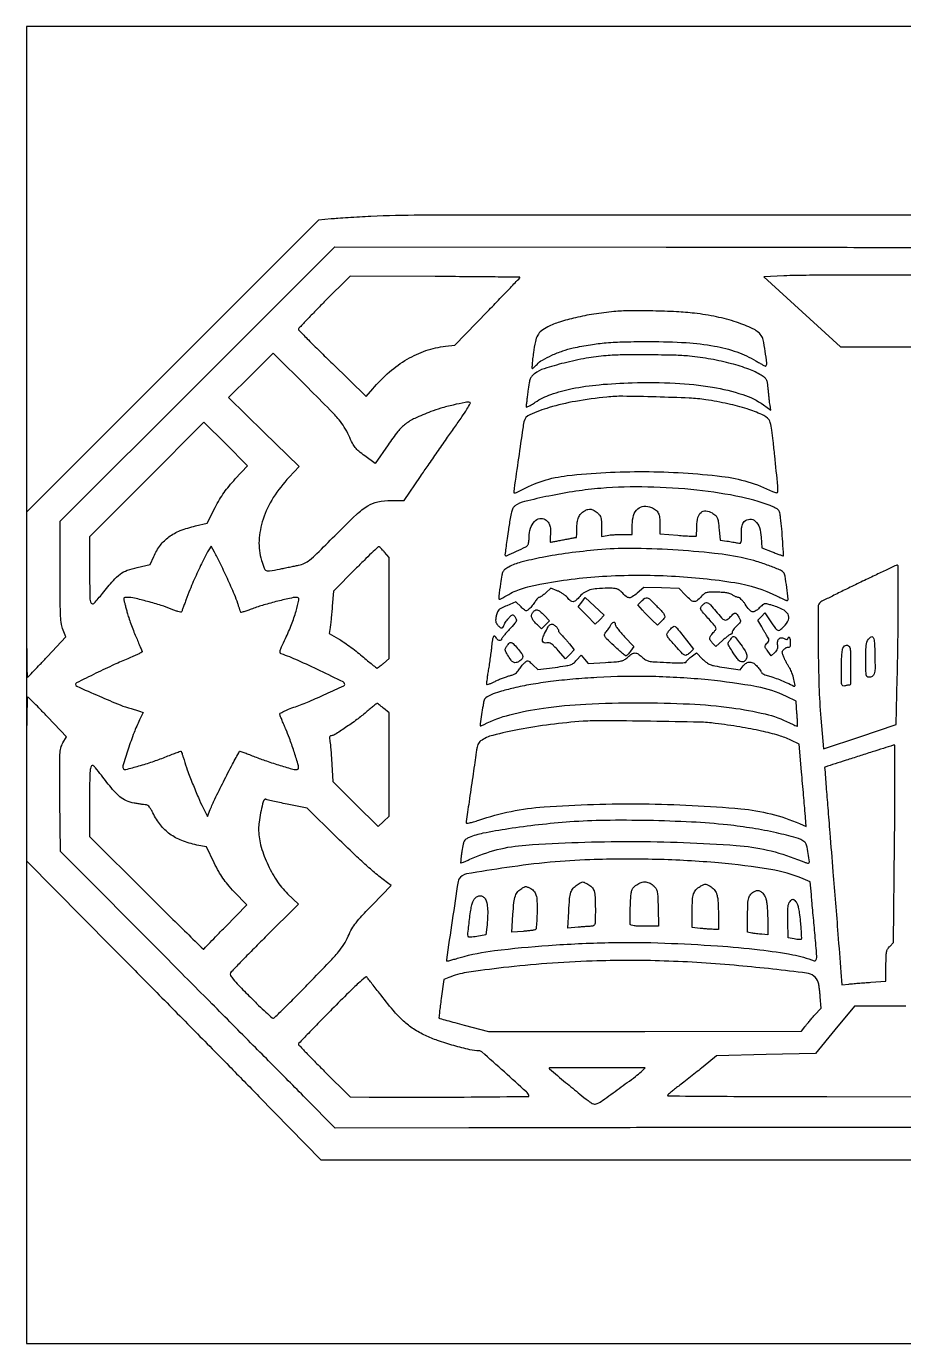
# Model space of a CAD drawing. Header units: millimetres. Extents: x 8 to 202, y 10 to 284.
# Drawn here: x 127.5 to 154.12, y 168 to 208 of the extents above; entities that cross this region are included whole.
import ezdxf

# ---------------------------------------------------------------- set-up
doc = ezdxf.new("R2010")
doc.units = ezdxf.units.MM
doc.layers.add('CUT', color=1, linetype='Continuous')
doc.layers.add('ENGRAVE', color=7, linetype='Continuous')

msp = doc.modelspace()

# ---------------------------------------------------------------- linework, layer by layer
at = {"layer": 'CUT'}
msp.add_lwpolyline([(127.5, 168), (197.5, 168), (197.5, 208), (127.5, 208)], close=True, dxfattribs=at)
at = {"layer": 'ENGRAVE'}
for points in [[(155.201, 202.269, 0.000224), (147.327, 202.27, 0.000227), (139.46, 202.264, 0.012029), (137.953, 202.226, 0.001648), (137.612, 202.208, 0.001534), (137.263, 202.187, 0.001528), (136.953, 202.167, 0.005199), (136.751, 202.151), (136.366, 202.117), (131.933, 197.684), (127.5, 193.251), (127.5, 190.738, 0.001382), (127.503, 189.776, 0.002326), (127.511, 188.968, 0.000237), (127.522, 188.251, 0.531019), (127.537, 188.241, 0.100234), (127.562, 188.258, 0.000821), (127.729, 188.43, 0.002905), (127.919, 188.628, 0.00186), (128.138, 188.861), (128.702, 189.465), (128.614, 189.67, -0.063474), (128.565, 189.842, -0.025342), (128.541, 190.087, -0.011199), (128.529, 190.5, -0.001316), (128.527, 191.422), (128.527, 192.97), (132.692, 197.135), (136.857, 201.3), (146.913, 201.297, -0.000302), (150.775, 201.293, -0.000497), (154.04, 201.285, -0.000027), (156.983, 201.274, -0.093565)], [(156.344, 200.443), (153.717, 200.449, 0.001196), (152.667, 200.449, 0.001458), (151.684, 200.444, 0.001221), (150.857, 200.435, 0.010274), (150.484, 200.423), (149.878, 200.39), (151.044, 199.329), (152.21, 198.268), (153.987, 198.267), (155.764, 198.267)], [(157.623, 174.564), (151.3, 174.562, 0.000142), (148.582, 174.561, 0.000113), (145.644, 174.558, 0.000114), (142.918, 174.554, 0.000285), (140.926, 174.55), (136.876, 174.539), (135.98, 175.447, 0.000614), (135.449, 175.984, 0.000093), (134.385, 177.057, 0.000104), (133.129, 178.323, 0.00009), (131.809, 179.651), (128.535, 182.947), (128.519, 184.505, -0.000956), (128.511, 185.533, -0.01456), (128.519, 185.889, -0.044565), (128.547, 186.087, -0.076115), (128.609, 186.243), (128.715, 186.422), (128.149, 187.024, 0.003409), (127.929, 187.255, 0.005398), (127.737, 187.45, 0.001592), (127.569, 187.616, 0.196062), (127.541, 187.627, 0.409089), (127.524, 187.609, 0.000306), (127.512, 186.914, 0.002687), (127.503, 186.118, 0.001474), (127.501, 185.142), (127.502, 182.657), (130.091, 180.043, -0.000459), (131.22, 178.902, -0.000335), (132.472, 177.632, -0.000339), (133.656, 176.428, -0.000749), (134.559, 175.506), (136.437, 173.582), (148.297, 173.581), (160.157, 173.58)], [(154.193, 178.244), (152.63, 178.245), (152.039, 177.528), (151.449, 176.811), (149.948, 176.776), (148.447, 176.741), (148.039, 176.409, -0.002308), (147.858, 176.263, -0.00159), (147.652, 176.1, -0.001603), (147.453, 175.944, -0.003272), (147.296, 175.823, 0.005648), (147.167, 175.723, 0.008781), (147.059, 175.634, 0.003778), (146.969, 175.556, 0.215676), (146.96, 175.536, 0.41196), (146.973, 175.523, 0.000043), (148.38, 175.513, 0.001031), (149.941, 175.504, 0.000618), (151.795, 175.5), (156.629, 175.496)]]:
    msp.add_lwpolyline(points, format="xyb", dxfattribs=at)
for points in [[(136.542, 199.633, 0.002746), (136.242, 199.328, 0.004379), (135.99, 199.065, 0.001087), (135.772, 198.832, 0.18981), (135.76, 198.801, 0.196451), (135.773, 198.77, 0.000681), (136.062, 198.476, 0.003489), (136.394, 198.145, 0.002164), (136.788, 197.759), (137.816, 196.763), (138.01, 196.99, -0.036118), (138.52, 197.505, -0.046959), (139.058, 197.893, -0.050426), (139.625, 198.154, -0.053758), (140.221, 198.288), (140.505, 198.321), (141.493, 199.34, 0.000709), (141.871, 199.732, 0.001168), (142.19, 200.064, 0.000079), (142.476, 200.364, 0.193511), (142.48, 200.375, 0.410005), (142.474, 200.381, 0.000035), (141.723, 200.39, 0.000933), (140.89, 200.397, 0.000559), (139.902, 200.404), (137.323, 200.418)], [(145.329, 199.338, 0.014884), (144.725, 199.262, 0.017943), (144.163, 199.153, 0.019667), (143.68, 199.021, 0.042096), (143.323, 198.875, 0.045857), (143.13, 198.752, 0.101634), (143.017, 198.62, 0.075652), (142.946, 198.43, 0.017484), (142.887, 198.092, 0.006003), (142.864, 197.908, 0.010119), (142.85, 197.754, 0.004101), (142.842, 197.625, 0.430582), (142.853, 197.613, 0.163988), (142.87, 197.619, 0.014306), (142.908, 197.65, 0.017592), (142.951, 197.689, 0.012759), (142.997, 197.737, -0.078107), (143.16, 197.867, -0.022568), (143.448, 198.014, -0.022992), (143.778, 198.146, -0.030233), (144.09, 198.234, -0.013841), (144.617, 198.333, -0.018784), (145.098, 198.391, -0.015313), (145.65, 198.421, -0.005799), (146.423, 198.429, -0.014617), (147.524, 198.395, -0.030203), (148.378, 198.293, -0.03824), (149.063, 198.113, -0.053053), (149.637, 197.843, 0.00601), (149.748, 197.778, 0.009738), (149.844, 197.725, 0.003876), (149.926, 197.683, 0.316885), (149.939, 197.685, 0.236612), (149.97, 197.769, 0.007835), (149.92, 198.133, 0.011302), (149.859, 198.485, 0.118199), (149.798, 198.617, 0.11664), (149.544, 198.819, 0.029827), (149.053, 199.015, 0.028286), (148.442, 199.181, 0.02346), (147.777, 199.288, 0.016153), (147.23, 199.333, 0.007185), (146.508, 199.358, 0.006968), (145.802, 199.362, 0.022027)], [(134.313, 197.403), (133.638, 196.727), (134.71, 195.682), (135.782, 194.638), (135.472, 194.309, 0.048622), (134.994, 193.692, 0.06052), (134.684, 193.036, 0.067098), (134.562, 192.386, 0.086975), (134.635, 191.785, 0.016686), (134.715, 191.55, 0.191548), (134.78, 191.479, 0.155173), (134.883, 191.464, 0.009975), (135.183, 191.52, -0.000427), (135.324, 191.549, -0.000293), (135.485, 191.581, -0.000295), (135.64, 191.613, -0.0006), (135.762, 191.637, 0.059807), (135.94, 191.696, 0.062113), (136.097, 191.794, 0.023974), (136.316, 191.991, 0.001996), (136.858, 192.532, -0.006903), (137.514, 193.173, -0.050776), (137.859, 193.44, -0.091412), (138.165, 193.561, -0.048246), (138.572, 193.6), (138.963, 193.6), (139.461, 194.335, -0.001883), (139.691, 194.67, -0.001078), (139.97, 195.073, -0.001077), (140.252, 195.478, -0.001791), (140.492, 195.817, 0.004532), (140.719, 196.142, 0.012538), (140.871, 196.376, 0.009114), (140.972, 196.548, 0.500732), (140.959, 196.578, 0.106473), (140.82, 196.58, 0.008363), (140.455, 196.502, 0.012427), (140.075, 196.403, 0.02291), (139.773, 196.301, 0.015215), (139.288, 196.095, 0.056838), (139.005, 195.924, 0.059145), (138.774, 195.696, 0.017398), (138.476, 195.296), (138.083, 194.729), (137.772, 194.956, -0.016314), (137.59, 195.098, -0.051766), (137.483, 195.208, -0.048385), (137.396, 195.342, -0.012944), (137.286, 195.571, 0.031212), (137.149, 195.832, 0.039612), (136.989, 196.052, 0.018009), (136.718, 196.348, 0.001846), (136.05, 197.02), (134.989, 198.08)], [(145.093, 198, 0.024782), (144.491, 197.922, 0.017231), (143.819, 197.777, 0.015139), (143.216, 197.605, 0.086132), (142.922, 197.452, 0.052265), (142.84, 197.375, 0.087516), (142.792, 197.294, 0.049611), (142.759, 197.172, 0.007625), (142.722, 196.924, 0.001589), (142.701, 196.76, 0.002207), (142.683, 196.613, 0.001359), (142.669, 196.489, 0.027943), (142.667, 196.451, 0.517431), (142.682, 196.44, 0.02722), (142.748, 196.468, 0.024343), (142.837, 196.516, 0.01279), (142.943, 196.584, -0.065858), (143.419, 196.823, -0.033525), (144.066, 197, -0.027263), (144.883, 197.119, -0.015197), (145.887, 197.179, -0.01976), (147.192, 197.166, -0.029661), (148.323, 197.043, -0.034671), (149.239, 196.821, -0.080467), (149.868, 196.504), (150.093, 196.341), (150.069, 196.499, -0.008054), (150.057, 196.58, -0.002529), (150.043, 196.703, -0.002526), (150.028, 196.841, -0.002794), (150.015, 196.974, 0.010938), (149.992, 197.172, 0.080382), (149.964, 197.263, 0.110035), (149.912, 197.328, 0.028261), (149.802, 197.406, 0.053457), (149.429, 197.589, 0.022591), (148.897, 197.756, 0.020958), (148.275, 197.894, 0.018682), (147.62, 197.985, 0.019486), (147.167, 198.013, 0.004102), (146.374, 198.024, 0.004242), (145.578, 198.022, 0.017158)], [(145.117, 196.744, 0.017994), (144.164, 196.612, 0.029056), (143.367, 196.424, 0.029722), (142.777, 196.208, 0.242578), (142.6, 195.993, 0.016483), (142.564, 195.788, 0.000454), (142.435, 194.892, 0.000236), (142.302, 193.958, 0.034065), (142.294, 193.848, 0.402835), (142.308, 193.834, 0.07939), (142.347, 193.838, 0.042393), (142.41, 193.862, 0.016466), (142.492, 193.904, -0.100191), (143.914, 194.357, -0.028241), (146.251, 194.48, -0.028747), (148.609, 194.335, -0.086776), (150.145, 193.873, 0.091868), (150.261, 193.839, 0.425065), (150.308, 193.88, 0.040348), (150.305, 194.036, 0.000589), (150.212, 194.958, 0.003703), (150.163, 195.41, 0.009516), (150.118, 195.736, 0.00813), (150.077, 195.973, 0.127072), (150.043, 196.047, 0.117673), (149.823, 196.212, 0.025105), (149.372, 196.381, 0.023606), (148.792, 196.537, 0.016095), (148.121, 196.661, 0.02661), (147.619, 196.71, 0.004027), (146.61, 196.746, 0.00391), (145.6, 196.766, 0.028566)], [(131.151, 194.241), (129.413, 192.503), (129.418, 191.546, 0.002071), (129.426, 190.651, 0.114672), (129.466, 190.489, 0.521847), (129.55, 190.478, 0.017636), (129.809, 190.777, -0.010055), (130.141, 191.174, -0.052208), (130.35, 191.368, -0.074246), (130.561, 191.482, -0.033096), (130.864, 191.57), (131.259, 191.656), (131.367, 191.901, -0.057348), (131.567, 192.243, -0.073606), (131.826, 192.498, -0.065599), (132.171, 192.687, -0.035424), (132.636, 192.831), (132.989, 192.913), (133.229, 193.385, -0.014378), (133.364, 193.632, -0.020844), (133.498, 193.841, -0.020582), (133.651, 194.04, -0.013532), (133.841, 194.257), (134.213, 194.658), (133.551, 195.319), (132.889, 195.98)], [(144.93, 193.97, 0.01737), (144.179, 193.883, 0.01303), (143.36, 193.738, 0.009929), (142.622, 193.572, 0.092682), (142.327, 193.437, 0.124269), (142.268, 193.369, 0.051451), (142.224, 193.253, 0.024529), (142.181, 193.055, 0.003802), (142.12, 192.657, 0.002049), (142.081, 192.385, 0.003335), (142.05, 192.153, 0.000557), (142.025, 191.948, 0.230968), (142.029, 191.935, 0.310203), (142.075, 191.927, 0.003562), (142.37, 192.061, 0.005724), (142.654, 192.195, 0.138668), (142.718, 192.253, 0.078594), (142.734, 192.289, 0.020981), (142.747, 192.351, 0.020732), (142.756, 192.423, 0.02005), (142.759, 192.496, -0.076235), (142.801, 192.76, -0.110178), (142.919, 192.963, -0.15536), (143.081, 193.054, -0.199342), (143.247, 193.023, -0.087353), (143.334, 192.941, -0.086362), (143.389, 192.834, -0.070619), (143.41, 192.697, -0.037258), (143.4, 192.524, 0.015368), (143.393, 192.453, 0.025993), (143.392, 192.394, 0.024525), (143.395, 192.349, 0.376658), (143.406, 192.34, 0.042729), (143.428, 192.342, 0.000936), (143.535, 192.361, 0.002128), (143.66, 192.383, 0.001435), (143.802, 192.41, -0.000906), (143.944, 192.437, -0.001402), (144.066, 192.459, -0.000416), (144.173, 192.479, -0.044572), (144.187, 192.48, 0.386021), (144.195, 192.487, 0.005447), (144.201, 192.555, 0.01177), (144.205, 192.637, 0.007085), (144.207, 192.734, -0.029702), (144.219, 192.941, -0.069886), (144.258, 193.09, -0.087826), (144.33, 193.201, -0.072367), (144.44, 193.289, -0.067813), (144.544, 193.333, -0.11304), (144.639, 193.336, -0.096626), (144.736, 193.298, -0.040036), (144.848, 193.212, -0.063371), (144.903, 193.149, -0.081545), (144.934, 193.079, -0.052391), (144.949, 192.981, -0.012483), (144.953, 192.816), (144.953, 192.514), (145.128, 192.543, -0.018229), (145.216, 192.555, -0.006975), (145.338, 192.564, -0.006896), (145.471, 192.571, -0.008414), (145.595, 192.573), (145.887, 192.573), (145.887, 192.868, -0.074028), (145.929, 193.151, -0.135921), (146.053, 193.347, -0.163891), (146.242, 193.429, -0.120793), (146.468, 193.394, -0.067163), (146.597, 193.319, -0.113844), (146.675, 193.222, -0.086532), (146.715, 193.082, -0.027025), (146.727, 192.864), (146.727, 192.588), (147.267, 192.546, 0.003605), (147.476, 192.531, 0.00572), (147.655, 192.521, 0.001712), (147.809, 192.516, 0.207843), (147.827, 192.523, 0.177453), (147.835, 192.54, 0.004862), (147.841, 192.621, 0.009473), (147.845, 192.719, 0.006288), (147.847, 192.831, -0.060429), (147.878, 193.086, -0.15775), (147.974, 193.241, -0.207099), (148.123, 193.286, -0.108691), (148.309, 193.223, -0.037586), (148.415, 193.147, -0.120537), (148.466, 193.077, -0.068031), (148.494, 192.971, -0.006681), (148.523, 192.708), (148.553, 192.399), (148.76, 192.37, -0.005438), (148.847, 192.357, -0.004582), (148.94, 192.342, -0.004624), (149.024, 192.326, -0.012778), (149.083, 192.313, 0.064674), (149.153, 192.304, 0.296482), (149.185, 192.326, 0.096578), (149.198, 192.386, 0.005086), (149.2, 192.584, -0.013159), (149.204, 192.737, -0.042324), (149.218, 192.838, -0.064877), (149.244, 192.909, -0.088798), (149.285, 192.963, -0.168308), (149.458, 193.036, -0.207605), (149.622, 192.978, -0.13074), (149.745, 192.782, -0.06111), (149.798, 192.485), (149.816, 192.167), (150.133, 192.043, 0.001896), (150.255, 191.996, 0.002928), (150.361, 191.956, 0.000934), (150.454, 191.922, 0.087555), (150.468, 191.92, 0.433628), (150.481, 191.934, 0.000627), (150.454, 192.343, 0.004652), (150.423, 192.738, 0.007349), (150.388, 193.076, 0.016381), (150.366, 193.223, 0.094616), (150.338, 193.296, 0.11897), (150.288, 193.345, 0.032455), (150.188, 193.396, 0.052023), (149.202, 193.705, 0.022903), (147.849, 193.916, 0.0221), (146.36, 194.012, 0.025088)], [(133.037, 192.101, 0.031863), (132.903, 191.863, 0.00519), (132.677, 191.383, 0.00583), (132.46, 190.894, 0.021156), (132.338, 190.576, -0.003948), (132.293, 190.444, -0.005814), (132.251, 190.329, -0.002896), (132.214, 190.232, -0.103562), (132.201, 190.212, -0.268387), (132.181, 190.207, -0.009144), (132.101, 190.23, -0.014974), (132.004, 190.263, -0.009622), (131.894, 190.307, 0.024047), (131.592, 190.417, 0.010306), (131.18, 190.537, 0.008581), (130.777, 190.637, 0.056729), (130.572, 190.66, 0.024259), (130.502, 190.657, 0.131168), (130.467, 190.643, 0.225656), (130.453, 190.619, 0.085857), (130.457, 190.578, -0.003159), (130.471, 190.53, -0.000468), (130.497, 190.432, -0.000528), (130.528, 190.315, -0.000454), (130.561, 190.193, 0.015281), (130.605, 190.048, 0.006555), (130.671, 189.856, 0.006479), (130.747, 189.653, 0.008495), (130.823, 189.47, -0.001024), (130.893, 189.306, -0.001521), (130.953, 189.163, -0.000656), (131.005, 189.04, -0.031164), (131.014, 189.015, -0.353132), (131.005, 188.995, -0.005408), (130.89, 188.937, -0.011704), (130.749, 188.871, -0.007141), (130.58, 188.799, 0.012379), (130.169, 188.62, 0.004906), (129.613, 188.355, 0.000783), (129.018, 188.063, 0.28565), (128.993, 188.024, 0.296062), (129.034, 187.961, 0.00165), (129.715, 187.66, 0.006206), (130.344, 187.394, 0.036836), (130.683, 187.284, -0.009544), (130.74, 187.268, -0.005674), (130.807, 187.248, -0.005677), (130.874, 187.227, -0.009752), (130.929, 187.207), (131.049, 187.161), (130.937, 186.939, 0.024949), (130.768, 186.555, 0.012347), (130.59, 186.053, 0.004723), (130.429, 185.543, 0.277346), (130.452, 185.453, 0.267471), (130.519, 185.434, 0.004233), (130.916, 185.543, 0.011303), (131.329, 185.671, 0.014243), (131.705, 185.809, -0.001324), (131.884, 185.88, -0.002095), (132.038, 185.939, -0.000475), (132.173, 185.991, -0.091138), (132.188, 185.993, -0.311089), (132.197, 185.987, -0.004128), (132.224, 185.915, -0.010034), (132.253, 185.83, -0.006212), (132.284, 185.728, 0.01751), (132.385, 185.422, 0.006581), (132.546, 185.001, 0.006634), (132.72, 184.58, 0.015894), (132.863, 184.275), (132.997, 184.01), (133.081, 184.22, -0.017787), (133.22, 184.535, -0.003946), (133.481, 185.063, -0.004302), (133.758, 185.601, -0.01075), (133.972, 185.987, -0.358229), (133.983, 185.991, -0.001908), (134.1, 185.951, -0.006873), (134.235, 185.901, -0.004166), (134.393, 185.838, 0.013023), (134.735, 185.71, 0.007618), (135.152, 185.574, 0.004802), (135.551, 185.454, 0.070702), (135.695, 185.433, 0.062118), (135.72, 185.436, 0.080428), (135.741, 185.446, 0.097922), (135.755, 185.459, 0.153995), (135.76, 185.475, 0.074239), (135.74, 185.609, 0.004623), (135.618, 185.994, 0.007562), (135.485, 186.384, 0.017107), (135.369, 186.674, -0.002479), (135.306, 186.82, -0.003322), (135.25, 186.953, -0.002309), (135.205, 187.065, -0.034647), (135.192, 187.105, -0.324459), (135.206, 187.141, -0.023804), (135.304, 187.195, -0.021876), (135.452, 187.262, -0.008019), (135.667, 187.342, 0.013575), (136.079, 187.503, 0.006681), (136.596, 187.728, 0.001395), (137.131, 187.972, 0.293121), (137.16, 188.017, 0.285529), (137.114, 188.092, 0.001994), (136.417, 188.432, 0.007905), (135.745, 188.744, 0.019045), (135.237, 188.947, -0.251241), (135.205, 188.983, -0.127898), (135.206, 189.044, -0.039743), (135.247, 189.159, -0.004475), (135.362, 189.409, 0.017234), (135.547, 189.836, 0.022043), (135.685, 190.241, 0.016035), (135.772, 190.58, 0.413205), (135.726, 190.653, 0.110502), (135.593, 190.653, 0.005996), (135.182, 190.558, 0.010286), (134.754, 190.444, 0.017184), (134.4, 190.328, -0.003797), (134.254, 190.276, -0.006192), (134.129, 190.234, -0.001624), (134.021, 190.2, -0.305821), (134.01, 190.203, -0.088024), (134.004, 190.214, -0.001222), (133.978, 190.288, -0.003385), (133.95, 190.374, -0.002217), (133.917, 190.473, 0.024619), (133.816, 190.746, 0.004568), (133.6, 191.234, 0.004979), (133.372, 191.724, 0.017668), (133.212, 192.031), (133.109, 192.211)], [(137.49, 191.526), (136.817, 190.853), (136.783, 190.395, -0.003263), (136.768, 190.206, -0.003241), (136.75, 190.016, -0.003177), (136.733, 189.851, -0.012622), (136.719, 189.75), (136.688, 189.563), (136.975, 189.4, -0.021201), (137.115, 189.313, -0.007907), (137.304, 189.179, -0.007818), (137.505, 189.026, -0.00938), (137.69, 188.876, 0.002521), (137.855, 188.737, 0.003994), (137.998, 188.621, 0.001031), (138.124, 188.52, 0.16035), (138.141, 188.514, 0.160477), (138.157, 188.519, 0.005555), (138.209, 188.556, 0.009877), (138.271, 188.602, 0.006685), (138.339, 188.657), (138.513, 188.8), (138.513, 190.335), (138.513, 191.87), (138.368, 192.035, 0.009813), (138.311, 192.098, 0.014218), (138.257, 192.152, 0.009767), (138.211, 192.193, 0.180699), (138.193, 192.2, 0.192637), (138.172, 192.192, 0.000675), (137.974, 192.002, 0.00345), (137.75, 191.785, 0.002141)], [(144.837, 192.104, 0.010638), (143.951, 192.004, 0.014306), (143.154, 191.873, 0.014814), (142.504, 191.727, 0.063783), (142.137, 191.581, 0.032511), (142.02, 191.507, 0.119615), (141.964, 191.44, 0.071371), (141.931, 191.338, 0.006922), (141.889, 191.08, 0.002388), (141.835, 190.697, 0.117409), (141.842, 190.621, 0.453847), (141.883, 190.605, 0.022557), (142.025, 190.684, -0.020686), (142.257, 190.815, -0.033113), (142.466, 190.904, -0.026688), (142.715, 190.977, -0.008809), (143.087, 191.058, -0.034904), (144.988, 191.302, -0.026841), (147.082, 191.309, -0.02711), (148.998, 191.109, -0.075498), (150.284, 190.699, 0.004094), (150.388, 190.648, 0.005996), (150.481, 190.606, 0.003089), (150.56, 190.571, 0.102111), (150.58, 190.567, 0.443922), (150.616, 190.606, 0.006152), (150.575, 190.962, 0.009495), (150.525, 191.307, 0.141181), (150.474, 191.416, 0.113224), (150.357, 191.499, 0.010842), (150.031, 191.627, 0.014577), (149.661, 191.751, 0.018084), (149.31, 191.844, 0.028703), (148.379, 191.998, 0.012221), (147.119, 192.103, 0.012284), (145.839, 192.146, 0.025154)], [(152.77, 191.098, 0.001338), (152.337, 190.888, 0.002046), (151.962, 190.702, 0.0007), (151.639, 190.541, 0.055563), (151.592, 190.51, 0.223937), (151.528, 190.376, 0.001756), (151.531, 189.158, 0.006949), (151.554, 187.965, 0.012701), (151.611, 186.994), (151.689, 186.059), (152.794, 186.43), (153.899, 186.801), (153.929, 188.201, 0.002221), (153.952, 189.507, 0.003571), (153.959, 190.62, 0.000503), (153.956, 191.609, 0.419068), (153.925, 191.639, 0.104659), (153.899, 191.633, 0.0003), (153.571, 191.48, 0.001761), (153.202, 191.305, 0.001097)], [(146.038, 190.789, -0.029585), (145.889, 190.676, -0.165931), (145.794, 190.65, -0.162414), (145.702, 190.687, -0.028039), (145.564, 190.819, 0.047557), (145.49, 190.884, 0.088423), (145.418, 190.919, 0.058806), (145.32, 190.935, 0.011897), (145.144, 190.938, 0.016999), (144.816, 190.925, 0.052742), (144.598, 190.885, 0.074492), (144.438, 190.811, 0.066964), (144.3, 190.69, -0.02837), (144.178, 190.567, -0.160951), (144.095, 190.53, -0.201103), (144.016, 190.554, -0.047757), (143.918, 190.653, 0.04738), (143.863, 190.709, 0.024425), (143.783, 190.769, 0.024042), (143.695, 190.823, 0.033349), (143.611, 190.863), (143.412, 190.94), (143.266, 190.8, -0.01669), (143.206, 190.746, -0.021061), (143.147, 190.701, -0.0197), (143.095, 190.668, -0.134031), (143.066, 190.66, 0.16034), (143.041, 190.652, 0.037402), (143.007, 190.622, 0.034853), (142.97, 190.58, 0.028105), (142.937, 190.53, -0.021258), (142.9, 190.474, -0.013965), (142.854, 190.413, -0.014059), (142.805, 190.355, -0.026147), (142.762, 190.312, -0.034851), (142.698, 190.262, -0.210735), (142.657, 190.254, -0.124928), (142.612, 190.278, -0.009518), (142.511, 190.372), (142.358, 190.521), (142.081, 190.408, 0.012991), (141.915, 190.336, 0.081253), (141.839, 190.284, 0.113275), (141.795, 190.218, 0.035911), (141.762, 190.104, 0.020464), (141.743, 190, 0.070067), (141.744, 189.931, 0.092794), (141.763, 189.876, 0.054584), (141.804, 189.819, 0.029416), (141.874, 189.751, 0.165817), (141.921, 189.731, 0.260159), (141.958, 189.749, 0.071626), (141.988, 189.808, -0.051895), (142.007, 189.849, -0.015496), (142.043, 189.906, -0.015359), (142.088, 189.969, -0.016049), (142.137, 190.027, -0.009891), (142.215, 190.112, -0.138067), (142.25, 190.133, -0.264293), (142.28, 190.125, -0.041599), (142.322, 190.077, -0.053403), (142.368, 189.998, -0.209011), (142.369, 189.942, -0.079755), (142.326, 189.875, -0.004111), (142.153, 189.682, 0.006835), (142.063, 189.582, 0.010109), (141.988, 189.492, 0.005713), (141.928, 189.414, 0.164044), (141.92, 189.391, -0.298831), (141.9, 189.36, -0.154714), (141.852, 189.355, -0.107432), (141.796, 189.38, -0.143874), (141.763, 189.423, 0.142976), (141.721, 189.478, 0.445469), (141.681, 189.47, 0.091548), (141.645, 189.372, 0.016442), (141.619, 189.178, -0.006486), (141.602, 189.028, -0.003023), (141.577, 188.834, -0.002994), (141.547, 188.631, -0.004181), (141.518, 188.45, 0.005408), (141.493, 188.289, 0.008466), (141.475, 188.151, 0.003451), (141.463, 188.034, 0.224329), (141.47, 188.015, 0.284672), (141.487, 188.011, 0.010114), (141.553, 188.034, 0.015976), (141.632, 188.068, 0.010181), (141.723, 188.111, -0.014916), (141.827, 188.16, -0.010166), (141.948, 188.21, -0.010252), (142.067, 188.253, -0.020258), (142.163, 188.281, 0.030171), (142.261, 188.312, 0.049121), (142.339, 188.352, 0.056583), (142.399, 188.4, 0.061952), (142.445, 188.46, -0.021742), (142.481, 188.515, -0.014004), (142.527, 188.575, -0.014079), (142.575, 188.631, -0.025603), (142.618, 188.674, -0.034739), (142.682, 188.725, -0.210594), (142.722, 188.732, -0.12515), (142.767, 188.709, -0.009547), (142.868, 188.615), (143.021, 188.466), (143.544, 188.535, 0.005416), (143.862, 188.581, 0.042173), (144.008, 188.616, 0.080857), (144.105, 188.667, 0.049406), (144.199, 188.754), (144.333, 188.903), (144.44, 188.78), (144.547, 188.657), (145.079, 188.686, 0.00495), (145.407, 188.707, 0.040318), (145.555, 188.73, 0.079495), (145.654, 188.771, 0.049922), (145.754, 188.847, -0.041596), (145.877, 188.944, -0.148158), (145.971, 188.972, -0.147898), (146.066, 188.943, -0.041401), (146.188, 188.846, 0.052139), (146.29, 188.768, 0.082934), (146.393, 188.726, 0.038426), (146.55, 188.704, 0.003933), (146.925, 188.684, 0.006314), (147.153, 188.676, 0.01055), (147.345, 188.675, 0.004408), (147.505, 188.68, 0.403224), (147.52, 188.695, -0.177902), (147.528, 188.717, -0.017953), (147.566, 188.759, -0.020737), (147.617, 188.806, -0.015054), (147.677, 188.855), (147.834, 188.975), (148.021, 188.789, 0.028695), (148.146, 188.679, 0.074266), (148.25, 188.62, 0.048353), (148.39, 188.581, 0.00701), (148.684, 188.533), (149.159, 188.462), (149.253, 188.581, -0.091332), (149.352, 188.668, -0.147223), (149.46, 188.695, -0.135404), (149.572, 188.659, -0.072179), (149.681, 188.562, -0.009967), (149.727, 188.505, -0.011444), (149.769, 188.449, -0.010612), (149.801, 188.4, -0.062499), (149.815, 188.373, 0.177434), (149.832, 188.35, 0.029728), (149.882, 188.324, 0.029383), (149.946, 188.299, 0.022311), (150.018, 188.28, -0.0318), (150.156, 188.24, -0.009596), (150.358, 188.162, -0.009609), (150.582, 188.066, -0.01058), (150.794, 187.964, 0.603864), (150.827, 187.987, 0.02419), (150.793, 188.169, 0.025659), (150.734, 188.373, 0.061681), (150.665, 188.513, -0.013987), (150.618, 188.588, -0.00866), (150.568, 188.678, -0.008685), (150.522, 188.769, -0.015449), (150.487, 188.846, -0.014544), (150.448, 188.949, -0.102544), (150.441, 189.002, -0.149401), (150.457, 189.044, -0.042193), (150.505, 189.096, -0.043999), (150.543, 189.124, -0.053907), (150.583, 189.143, -0.063338), (150.618, 189.151, -0.162617), (150.644, 189.145, 0.293455), (150.664, 189.146, 0.159195), (150.68, 189.166, 0.066605), (150.69, 189.211, 0.021276), (150.693, 189.281, 0.02657), (150.69, 189.344, 0.04194), (150.68, 189.398, 0.051215), (150.665, 189.436, 0.280045), (150.647, 189.447, 0.102628), (150.629, 189.443, 0.09872), (150.614, 189.432, 0.09706), (150.604, 189.417, 0.095561), (150.6, 189.398, -0.202226), (150.593, 189.382, -0.204341), (150.576, 189.375, -0.089817), (150.547, 189.381, -0.024875), (150.504, 189.402, 0.12322), (150.411, 189.425, 0.185093), (150.333, 189.395, 0.164754), (150.29, 189.318, 0.096282), (150.29, 189.21, -0.054813), (150.296, 189.146, -0.081023), (150.286, 189.091, -0.075849), (150.258, 189.039, -0.042218), (150.21, 188.986), (150.104, 188.887), (149.998, 189.03, -0.01313), (149.934, 189.122, -0.122904), (149.918, 189.167, -0.175823), (149.928, 189.207, -0.033599), (149.976, 189.266, 0.031076), (150.019, 189.321, 0.129771), (150.034, 189.36, 0.13284), (150.027, 189.401, 0.033193), (149.994, 189.461, -0.006455), (149.962, 189.514, -0.002122), (149.915, 189.592, -0.002114), (149.864, 189.68, -0.002392), (149.816, 189.764), (149.702, 189.966), (149.809, 190.079), (149.915, 190.192), (150.077, 189.948, 0.00637), (150.237, 189.714, 0.139487), (150.3, 189.662, 0.272575), (150.364, 189.67, 0.027921), (150.483, 189.773, 0.095681), (150.624, 189.974, 0.242388), (150.614, 190.147, 0.15245), (150.448, 190.297, 0.036655), (150.097, 190.43, 0.018518), (149.97, 190.462, 0.116331), (149.903, 190.461, 0.113281), (149.844, 190.43, 0.017159), (149.743, 190.34, -0.046496), (149.619, 190.24, -0.212141), (149.53, 190.225, -0.159169), (149.442, 190.281, -0.024), (149.317, 190.45, 0.021644), (149.258, 190.529, 0.027954), (149.197, 190.597, 0.027972), (149.141, 190.646, 0.165229), (149.105, 190.659, -0.071816), (149.071, 190.665, -0.0257), (149.023, 190.682, -0.024874), (148.973, 190.707, -0.026905), (148.926, 190.736, 0.075606), (148.857, 190.77, 0.033875), (148.758, 190.794, 0.026365), (148.628, 190.81, 0.012792), (148.461, 190.817, 0.008075), (148.234, 190.817, 0.068397), (148.134, 190.802, 0.108046), (148.06, 190.762, 0.032859), (147.97, 190.672, -0.045377), (147.85, 190.558, -0.199669), (147.759, 190.532, -0.152242), (147.66, 190.576, -0.023706), (147.504, 190.728), (147.31, 190.935), (146.776, 190.95), (146.241, 190.965)], [(146.591, 190.438, -0.004995), (146.816, 190.198, -0.093998), (146.87, 190.11, -0.244388), (146.862, 190.04, -0.053471), (146.78, 189.944), (146.649, 189.818), (146.49, 189.97, -0.006521), (146.42, 190.039, -0.004037), (146.338, 190.123, -0.004049), (146.259, 190.206, -0.007277), (146.196, 190.276), (146.06, 190.43), (146.168, 190.545, -0.050792), (146.268, 190.632, -0.218672), (146.344, 190.646, -0.127638), (146.43, 190.599, -0.013744)], [(148.425, 190.238, 0.012211), (148.597, 190.039, 0.122642), (148.688, 189.978, 0.236664), (148.768, 189.988, 0.058018), (148.873, 190.077, -0.017501), (148.965, 190.168, -0.205942), (149.012, 190.184, -0.225438), (149.053, 190.161, -0.02113), (149.118, 190.061, -0.025105), (149.163, 189.975, -0.165302), (149.168, 189.928, -0.132804), (149.144, 189.882, -0.014143), (149.058, 189.795, 0.021217), (149.005, 189.74, 0.025499), (148.961, 189.683, 0.025504), (148.928, 189.633, 0.130226), (148.92, 189.601, -0.063606), (148.917, 189.578, -0.081531), (148.908, 189.558, -0.098481), (148.895, 189.545, -0.150791), (148.88, 189.54, 0.151711), (148.855, 189.532, 0.008569), (148.79, 189.486, 0.012513), (148.713, 189.426, 0.008804), (148.63, 189.355), (148.42, 189.17), (148.315, 189.282, -0.055273), (148.255, 189.362, -0.176779), (148.242, 189.427, -0.121498), (148.274, 189.5, -0.020488), (148.371, 189.618, 0.043944), (148.422, 189.685, 0.213565), (148.428, 189.732, 0.103847), (148.399, 189.786, 0.006967), (148.283, 189.921, -0.001781), (148.02, 190.219, -0.057468), (147.965, 190.298, -0.243568), (147.964, 190.355, -0.079094), (148.014, 190.424, -0.070831), (148.103, 190.492, -0.237599), (148.174, 190.495, -0.104664), (148.257, 190.434, -0.009563)], [(143.213, 190.116), (143.374, 189.946), (143.255, 189.827), (143.136, 189.708), (143.014, 189.822, -0.024996), (142.9, 189.939, -0.083489), (142.845, 190.03, -0.129724), (142.834, 190.111, -0.10737), (142.863, 190.192, -0.098409), (142.93, 190.263, -0.211644), (143.002, 190.278, -0.123946), (143.089, 190.234, -0.026832)], [(143.561, 189.789, -0.032413), (143.594, 189.756, -0.033597), (143.622, 189.719, -0.035669), (143.641, 189.683, -0.107581), (143.647, 189.657, 0.117323), (143.653, 189.629, 0.032824), (143.676, 189.591, 0.031191), (143.707, 189.55, 0.028339), (143.745, 189.512, -0.019148), (143.793, 189.466, -0.007051), (143.856, 189.397, -0.006976), (143.923, 189.32, -0.008325), (143.985, 189.246), (144.126, 189.068), (143.994, 188.931), (143.863, 188.794), (143.634, 189.05, 0.011128), (143.511, 189.182, 0.049449), (143.43, 189.251, 0.090955), (143.364, 189.28, 0.121532), (143.299, 189.28, -0.133569), (143.213, 189.282, -0.263363), (143.167, 189.329, -0.141639), (143.169, 189.424, -0.041067), (143.226, 189.561, -0.01311), (143.336, 189.764, -0.113033), (143.405, 189.838, -0.253671), (143.474, 189.845, -0.084827)], [(145.373, 189.836, 0.149967), (145.387, 189.791, 0.013548), (145.456, 189.694, 0.016637), (145.548, 189.582, 0.01224), (145.656, 189.464), (145.938, 189.17), (145.834, 189.028, -0.015729), (145.791, 188.974, -0.021591), (145.749, 188.928, -0.019051), (145.712, 188.894, -0.179053), (145.692, 188.887, -0.173934), (145.668, 188.895, -0.003615), (145.569, 188.978, -0.007995), (145.455, 189.078, -0.005243), (145.326, 189.197, -0.003831), (145.11, 189.404, -0.067045), (145.05, 189.481, -0.225879), (145.045, 189.538, -0.095405), (145.086, 189.605, 0.018733), (145.124, 189.651, 0.012102), (145.165, 189.705, 0.012168), (145.202, 189.761, 0.022396), (145.229, 189.808, -0.052152), (145.277, 189.881, -0.176606), (145.325, 189.91, -0.333885), (145.36, 189.893, -0.117766)], [(147.53, 189.366), (147.749, 189.086), (147.643, 188.986, -0.043538), (147.548, 188.911, -0.234786), (147.484, 188.903, -0.116238), (147.413, 188.95, -0.007916), (147.247, 189.127, -0.004916), (147.007, 189.399, -0.087983), (146.947, 189.499, -0.228914), (146.954, 189.579, -0.056838), (147.035, 189.685, -0.032835), (147.134, 189.775, -0.322917), (147.187, 189.778, -0.081683), (147.247, 189.723, -0.001365)], [(142.406, 189.112, -0.019685), (142.528, 188.958, -0.126265), (142.564, 188.867, -0.21241), (142.542, 188.794, -0.070208), (142.456, 188.719, -0.085919), (142.363, 188.679, -0.187597), (142.287, 188.689, -0.10855), (142.211, 188.756, -0.020041), (142.105, 188.913, -0.015958), (142.049, 189.01, -0.105996), (142.034, 189.064, -0.132415), (142.043, 189.113, -0.030205), (142.086, 189.188, -0.043522), (142.157, 189.278, -0.268865), (142.212, 189.294, -0.146465), (142.275, 189.257, -0.011824)], [(149.142, 189.283, -0.012823), (149.295, 189.064, -0.067195), (149.358, 188.932, -0.13597), (149.362, 188.835, -0.128065), (149.316, 188.746, -0.148724), (149.239, 188.7, -0.219485), (149.162, 188.714, -0.083135), (149.068, 188.808, -0.012233), (148.917, 189.031, -0.008226), (148.826, 189.178, -0.092021), (148.802, 189.242, -0.16174), (148.811, 189.296, -0.03967), (148.858, 189.373, -0.025996), (148.932, 189.464, -0.294305), (148.974, 189.476, -0.151827), (149.021, 189.443, -0.00661)], [(152.485, 189.14, -0.089043), (152.511, 189.002, -0.004257), (152.513, 188.53, -0.001721), (152.508, 188.029, -0.40518), (152.478, 187.999, 0.038866), (152.459, 187.997, 0.007282), (152.423, 187.991, 0.007754), (152.381, 187.981, 0.007025), (152.338, 187.971, -0.169865), (152.279, 187.975, -0.244516), (152.247, 188.015, -0.047738), (152.235, 188.125, -0.002387), (152.233, 188.488, -0.008186), (152.237, 188.703, -0.010784), (152.248, 188.899, -0.008418), (152.263, 189.062, -0.095753), (152.282, 189.123, -0.090775), (152.331, 189.185, -0.160504), (152.391, 189.21, -0.192178), (152.446, 189.193, -0.132173)], [(153.25, 188.887, -0.006661), (153.254, 188.495, -0.069357), (153.231, 188.337, -0.200083), (153.171, 188.263, -0.123466), (153.062, 188.234, -0.39928), (152.986, 188.305, -0.013423), (152.971, 188.751, -0.018393), (152.985, 189.195, -0.136785), (153.054, 189.392, -0.12765), (153.14, 189.465, -0.438723), (153.2, 189.441, -0.07876), (153.235, 189.28, -0.007932)], [(144.813, 188.228, 0.007662), (144.081, 188.175, 0.009888), (143.411, 188.103, 0.010893), (142.81, 188.014, 0.016124), (142.288, 187.906, 0.009167), (141.862, 187.796, 0.03467), (141.602, 187.704, 0.059383), (141.448, 187.614, 0.182526), (141.385, 187.514, 0.009324), (141.358, 187.371, 0.001691), (141.315, 187.105, 0.000672), (141.271, 186.822, 0.038676), (141.267, 186.77, 0.429977), (141.275, 186.762, 0.049897), (141.304, 186.766, 0.035923), (141.346, 186.78, 0.018913), (141.395, 186.803, -0.055232), (142.168, 187.096, -0.028036), (143.189, 187.298, -0.022578), (144.474, 187.419, -0.011988), (146.073, 187.46, -0.012041), (147.628, 187.424, -0.021259), (148.907, 187.309, -0.025781), (149.925, 187.12, -0.058538), (150.659, 186.851, 0.006697), (150.748, 186.807, 0.010893), (150.825, 186.772, 0.004755), (150.89, 186.746, 0.33219), (150.901, 186.749, 0.17774), (150.905, 186.761, 0.001483), (150.901, 186.869, 0.00502), (150.895, 186.992, 0.003183), (150.885, 187.137), (150.857, 187.51), (150.564, 187.654, 0.070396), (149.669, 187.948, 0.019253), (148.193, 188.153, 0.019207), (146.496, 188.256, 0.019785)], [(137.813, 187.176, -0.017758), (137.529, 186.948, -0.011817), (137.187, 186.707, -0.006548), (136.857, 186.492, -0.142087), (136.747, 186.46, 0.188985), (136.719, 186.449, 0.158685), (136.703, 186.421, 0.07274), (136.701, 186.37, 0.017022), (136.712, 186.285, -0.017066), (136.725, 186.186, -0.003422), (136.741, 186.009, -0.003612), (136.757, 185.802, -0.003365), (136.77, 185.59), (136.798, 185.071), (137.485, 184.385), (138.172, 183.699), (138.343, 183.86), (138.513, 184.021), (138.513, 185.587), (138.513, 187.153), (138.339, 187.297, 0.007068), (138.271, 187.351, 0.010488), (138.209, 187.397, 0.005942), (138.157, 187.434, 0.171574), (138.141, 187.438, 0.146928), (138.125, 187.431, 0.00181), (138.035, 187.36, 0.005178), (137.931, 187.276, 0.003344)], [(144.393, 186.897, 0.014207), (143.403, 186.799, 0.015768), (142.454, 186.648, 0.014304), (141.658, 186.471, 0.092088), (141.285, 186.3, 0.081248), (141.24, 186.256, 0.05611), (141.204, 186.193, 0.045315), (141.177, 186.111, 0.025134), (141.158, 186.007, -0.003597), (141.14, 185.87, -0.000433), (141.097, 185.568, -0.000516), (141.045, 185.209, -0.000424), (140.989, 184.827, 0.000675), (140.935, 184.456, 0.001039), (140.889, 184.136, 0.000324), (140.85, 183.857, 0.031182), (140.847, 183.817, 0.448112), (140.865, 183.801, 0.02513), (140.95, 183.814, 0.022626), (141.07, 183.844, 0.009157), (141.232, 183.896, -0.064215), (143.212, 184.298, -0.020639), (146.215, 184.39, -0.020004), (149.185, 184.24, -0.077876), (150.964, 183.793), (151.165, 183.708), (151.132, 184.116, 0.001168), (151.115, 184.328, 0.000353), (151.087, 184.65, 0.000353), (151.056, 185.012, 0.000384), (151.025, 185.363), (150.95, 186.203), (150.698, 186.326, 0.043028), (150.338, 186.465, 0.015639), (149.806, 186.601, 0.013842), (149.155, 186.727, 0.009395), (148.407, 186.836, 0.026188), (147.928, 186.871, 0.001489), (146.445, 186.898, 0.001791), (144.982, 186.915, 0.019494)], [(152.77, 185.841, 0.000433), (152.375, 185.714, 0.000708), (152.041, 185.606, 0.000062), (151.742, 185.509, 0.08143), (151.731, 185.503, 0.257157), (151.726, 185.493, 0.00005), (151.77, 184.916, 0.001022), (151.82, 184.275, 0.000616), (151.881, 183.515, -0.000286), (151.978, 182.329, -0.000551), (152.054, 181.379, -0.000559), (152.128, 180.437, -0.000305), (152.216, 179.281), (152.245, 178.893), (152.461, 178.919, -0.006814), (152.574, 178.93, -0.00202), (152.747, 178.945, -0.002026), (152.942, 178.961, -0.002184), (153.132, 178.974), (153.587, 179.004), (153.587, 179.475, -0.005666), (153.59, 179.757, -0.041571), (153.604, 179.891, -0.082011), (153.637, 179.98, -0.060312), (153.699, 180.064), (153.812, 180.183), (153.846, 183.182, 0.001176), (153.857, 184.378, 0.002286), (153.858, 185.334, 0.000233), (153.856, 186.159, 0.451514), (153.838, 186.175, 0.043211), (153.806, 186.168, 0.000235), (153.507, 186.074, 0.001026), (153.167, 185.967, 0.000651)], [(129.443, 185.468, 0.056811), (129.432, 185.393, 0.002099), (129.423, 185.105, 0.003794), (129.416, 184.765, 0.002654), (129.414, 184.38), (129.413, 183.397), (131.142, 181.679, 0.000789), (131.805, 181.022, 0.001319), (132.366, 180.471, 0.000072), (132.871, 179.978, 0.474565), (132.882, 179.979, -0.049012), (132.892, 179.992, -0.000094), (133.08, 180.186, -0.000681), (133.291, 180.404, -0.000422), (133.54, 180.66), (134.187, 181.323), (133.811, 181.72, -0.01282), (133.61, 181.944, -0.024558), (133.463, 182.134, -0.024769), (133.336, 182.337, -0.01329), (133.199, 182.599), (132.962, 183.081), (132.672, 183.141, -0.04248), (132.217, 183.276, -0.064684), (131.857, 183.474, -0.068022), (131.572, 183.749, -0.053108), (131.343, 184.114, 0.0211), (131.291, 184.21, 0.031222), (131.236, 184.289, 0.033151), (131.186, 184.345, 0.195951), (131.15, 184.36, -0.030886), (131.106, 184.363, -0.003704), (131.009, 184.376, -0.004401), (130.893, 184.393, -0.003605), (130.77, 184.413, -0.061228), (130.534, 184.484, -0.072575), (130.336, 184.608, -0.043851), (130.116, 184.831, -0.009302), (129.776, 185.258, 0.005244), (129.598, 185.486, 0.083779), (129.525, 185.551, 0.387534), (129.479, 185.543, 0.098322)], [(134.714, 184.507, 0.081918), (134.667, 184.391, 0.009429), (134.609, 184.116, 0.012061), (134.562, 183.834, 0.03445), (134.547, 183.635, 0.065122), (134.61, 183.144, 0.040713), (134.803, 182.597, 0.040091), (135.088, 182.075, 0.054322), (135.429, 181.661), (135.754, 181.343), (134.751, 180.343, 0.001834), (134.363, 179.954, 0.002768), (134.028, 179.611, 0.001082), (133.743, 179.315, 0.064722), (133.699, 179.256, 0.252411), (133.698, 179.182, 0.049821), (133.773, 179.069, 0.022468), (133.935, 178.886, 0.003003), (134.297, 178.52, 0.004872), (134.549, 178.272, 0.007729), (134.769, 178.065, 0.002781), (134.962, 177.893, 0.242687), (134.998, 177.884, 0.137978), (135.035, 177.904, 0.000703), (135.337, 178.201, 0.00308), (135.68, 178.543, 0.001938), (136.075, 178.947, 0.002054), (136.699, 179.592, 0.016852), (136.971, 179.896, 0.035351), (137.134, 180.121, 0.032978), (137.267, 180.371, -0.023616), (137.381, 180.596, -0.034427), (137.504, 180.781, -0.023596), (137.683, 180.992, -0.005558), (138.002, 181.326), (138.568, 181.908), (138.459, 181.991, -0.009796), (138.11, 182.27, -0.00982), (137.773, 182.562, -0.007815), (137.388, 182.92, -0.003284), (136.88, 183.413), (136.017, 184.264), (135.415, 184.383, -0.002281), (135.181, 184.431, -0.003454), (134.979, 184.475, -0.001338), (134.805, 184.514, -0.082406), (134.776, 184.526, 0.113409), (134.76, 184.531, 0.100269), (134.743, 184.529, 0.094014), (134.727, 184.521, 0.086313)], [(143.997, 183.842, 0.009349), (143.041, 183.753, 0.01056), (142.128, 183.632, 0.010153), (141.357, 183.496, 0.050598), (140.938, 183.369, 0.042965), (140.839, 183.317, 0.129482), (140.787, 183.261, 0.075191), (140.756, 183.171, 0.008448), (140.719, 182.956, 0.004136), (140.699, 182.823, 0.006565), (140.685, 182.709, 0.00212), (140.675, 182.611, 0.225636), (140.679, 182.599, 0.293386), (140.691, 182.596, 0.003507), (140.767, 182.625, 0.009125), (140.857, 182.662, 0.005673), (140.96, 182.708, -0.090378), (142.658, 183.14, -0.017363), (145.844, 183.248, -0.018084), (149.045, 183.13, -0.07705), (150.903, 182.702, 0.003759), (151.016, 182.658, 0.005414), (151.116, 182.62, 0.002977), (151.201, 182.591, 0.083182), (151.224, 182.587, 0.44609), (151.261, 182.628, 0.013062), (151.226, 182.885, 0.016209), (151.177, 183.141, 0.171039), (151.121, 183.23, 0.099945), (150.864, 183.36, 0.012765), (150.262, 183.51, 0.014806), (149.541, 183.648, 0.012971), (148.78, 183.751, 0.014163), (147.69, 183.838, 0.008042), (146.367, 183.884, 0.008047), (145.054, 183.888, 0.015223)], [(144.603, 182.694, 0.016173), (143.393, 182.617, 0.012571), (142.083, 182.457, 0.005873), (140.861, 182.262, 0.210315), (140.628, 182.108, 0.106224), (140.599, 182.033, 0.000242), (140.424, 180.853, 0.000139), (140.247, 179.658, 0.203409), (140.258, 179.615, 0.30238), (140.264, 179.613, 0.00053), (140.378, 179.644, 0.003502), (140.508, 179.679, 0.002128), (140.66, 179.723, -0.041347), (141.708, 179.937, -0.012079), (143.347, 180.093, -0.012287), (145.166, 180.177, -0.014851), (146.876, 180.163, -0.007054), (148.47, 180.08, -0.013156), (149.758, 179.961, -0.015631), (150.758, 179.81, -0.049958), (151.405, 179.623, 0.364683), (151.459, 179.641, 0.135035), (151.484, 179.724, 0.025728), (151.476, 179.936, 0.001644), (151.42, 180.557, -0.000491), (151.393, 180.853, -0.000426), (151.364, 181.163, -0.000428), (151.339, 181.444, -0.001257), (151.323, 181.638), (151.291, 182.019), (151.074, 182.112, 0.061665), (150.091, 182.398, 0.017428), (148.507, 182.596, 0.016616), (146.62, 182.703, 0.013684)], [(144.534, 181.956, -0.082946), (144.658, 181.864, -0.117566), (144.727, 181.746, -0.063046), (144.759, 181.557, -0.010639), (144.767, 181.19, -0.002984), (144.765, 180.855, -0.047168), (144.753, 180.742, -0.185611), (144.721, 180.693, -0.159604), (144.662, 180.673, 0.014218), (144.602, 180.671, 0.002807), (144.496, 180.664, 0.002973), (144.373, 180.655, 0.002758), (144.246, 180.643), (143.936, 180.614), (143.961, 181.122, -0.008509), (143.987, 181.515, -0.055612), (144.026, 181.709, -0.105996), (144.095, 181.831, -0.073931), (144.217, 181.933, -0.006034), (144.339, 182.006, -0.113188), (144.382, 182.019, -0.129427), (144.424, 182.011, -0.008739)], [(146.526, 181.914, -0.061543), (146.603, 181.83, -0.100792), (146.641, 181.741, -0.042692), (146.66, 181.6, -0.00374), (146.672, 181.237), (146.688, 180.673), (146.269, 180.673, -0.008116), (146.075, 180.676, -0.024792), (145.945, 180.687, -0.032466), (145.858, 180.704, -0.242742), (145.828, 180.732, -0.086101), (145.82, 180.773, -0.003838), (145.82, 180.921, -0.006367), (145.822, 181.096, -0.0045), (145.829, 181.293, -0.004705), (145.847, 181.611, -0.04737), (145.868, 181.742, -0.10075), (145.909, 181.827, -0.054036), (145.99, 181.911, -0.073483), (146.123, 181.993, -0.10041), (146.26, 182.022, -0.101862), (146.396, 181.995, -0.077567)], [(141.427, 181.503, -0.110667), (141.475, 181.388, -0.029903), (141.497, 181.19, -0.02621), (141.496, 180.939, -0.016337), (141.471, 180.646), (141.442, 180.409), (141.168, 180.364, -0.021012), (140.965, 180.339, -0.336141), (140.91, 180.374, -0.117315), (140.899, 180.465, -0.002279), (140.955, 180.939, -0.008954), (140.987, 181.164, -0.022679), (141.021, 181.326, -0.030692), (141.058, 181.441, -0.091161), (141.101, 181.511, -0.076687), (141.186, 181.58, -0.139115), (141.272, 181.602, -0.14657), (141.354, 181.576, -0.088687)], [(142.772, 181.837, -0.095895), (142.894, 181.75, -0.116913), (142.965, 181.629, -0.065782), (142.996, 181.437, -0.013664), (142.998, 181.093, -0.005969), (142.992, 180.903, -0.009081), (142.981, 180.739, -0.004389), (142.968, 180.6, -0.185412), (142.955, 180.574, -0.142015), (142.93, 180.562, -0.006358), (142.831, 180.546, -0.010258), (142.713, 180.531, -0.007117), (142.578, 180.518), (142.233, 180.491), (142.266, 181.033, -0.011298), (142.296, 181.398, -0.056606), (142.34, 181.599, -0.099925), (142.415, 181.727, -0.083789), (142.538, 181.825, -0.006071), (142.625, 181.872, -0.108436), (142.655, 181.88, -0.113169), (142.686, 181.875, -0.006846)], [(148.429, 181.702, -0.065227), (148.462, 181.611, -0.026175), (148.483, 181.481, -0.019697), (148.496, 181.307, -0.008314), (148.5, 181.072), (148.5, 180.58), (148.348, 180.58, -0.01306), (148.273, 180.583, -0.005039), (148.169, 180.589, -0.004985), (148.057, 180.599, -0.006133), (147.952, 180.61), (147.707, 180.64), (147.707, 181.126, -0.012039), (147.715, 181.474, -0.065723), (147.749, 181.658, -0.111112), (147.82, 181.781, -0.067882), (147.951, 181.886, -0.021927), (148.037, 181.934, -0.096862), (148.093, 181.949, -0.107602), (148.148, 181.941, -0.030243), (148.227, 181.906, -0.048879), (148.282, 181.87, -0.029813), (148.341, 181.818, -0.029701), (148.393, 181.759, -0.045769)], [(149.92, 181.566, -0.069242), (149.951, 181.48, -0.020429), (149.973, 181.34, -0.016916), (149.989, 181.158, -0.008549), (149.997, 180.927), (150.005, 180.418), (149.824, 180.431, -0.007458), (149.746, 180.438, -0.00551), (149.659, 180.447, -0.00557), (149.577, 180.458, -0.012429), (149.515, 180.469), (149.387, 180.494), (149.388, 181.015, -0.009559), (149.396, 181.363, -0.059976), (149.424, 181.538, -0.114779), (149.485, 181.647, -0.082057), (149.595, 181.734, -0.117353), (149.683, 181.759, -0.129791), (149.769, 181.74, -0.101893), (149.849, 181.675, -0.052376)], [(150.985, 180.82, -0.004694), (151.003, 180.619, -0.007351), (151.014, 180.446, -0.002757), (151.02, 180.298, -0.208687), (151.011, 180.276, -0.198744), (150.993, 180.268, -0.016787), (150.941, 180.27, -0.020251), (150.877, 180.277, -0.014229), (150.805, 180.29), (150.623, 180.327), (150.61, 180.833, -0.005521), (150.606, 181.11, -0.029136), (150.614, 181.262, -0.055745), (150.636, 181.358, -0.100466), (150.677, 181.428, -0.019122), (150.73, 181.482, -0.191615), (150.759, 181.493, -0.181772), (150.788, 181.482, -0.016911), (150.846, 181.428, -0.100367), (150.892, 181.359, -0.040183), (150.927, 181.249, -0.025107), (150.956, 181.083, -0.006869)], [(144.673, 179.616, 0.009197), (143.298, 179.541, 0.010283), (141.977, 179.417, 0.009138), (140.859, 179.268, 0.061397), (140.32, 179.117), (140.167, 179.053), (140.088, 178.478, 0.00329), (140.059, 178.256, 0.005268), (140.037, 178.066, 0.001391), (140.02, 177.902, 0.22439), (140.026, 177.885, 0.127986), (140.043, 177.875, 0.000506), (140.256, 177.815, 0.002519), (140.499, 177.748, 0.001577), (140.784, 177.672), (141.523, 177.477), (146.271, 177.481), (151.019, 177.486), (151.124, 177.621, -0.006961), (151.178, 177.687, -0.002575), (151.256, 177.78, -0.002551), (151.341, 177.88, -0.003071), (151.422, 177.973), (151.615, 178.19), (151.591, 178.533, 0.007746), (151.579, 178.672, 0.008775), (151.564, 178.804, 0.008121), (151.546, 178.916, 0.047065), (151.531, 178.974, 0.279886), (151.178, 179.253, 0.007463), (149.118, 179.477, 0.015208), (146.854, 179.619, 0.017119)], [(136.774, 178.155, 0.001738), (136.385, 177.76, 0.002818), (136.058, 177.421, 0.000454), (135.77, 177.12, 0.19258), (135.76, 177.094, 0.192129), (135.77, 177.068, 0.00076), (135.99, 176.837, 0.003662), (136.242, 176.577, 0.002278), (136.542, 176.275), (137.323, 175.494), (137.907, 175.488, 0.002933), (139.34, 175.482, 0.001903), (140.997, 175.491, 0.000113), (142.735, 175.507, 0.525724), (142.752, 175.533, 0.115099), (142.674, 175.646, 0.001394), (142.007, 176.249, 0.00095), (141.323, 176.861, 0.184078), (141.238, 176.893, -0.057327), (140.957, 176.926, -0.011946), (140.475, 177.05, -0.013256), (139.98, 177.205, -0.028582), (139.61, 177.356, -0.033317), (139.249, 177.558, -0.041928), (138.946, 177.794, -0.031881), (138.631, 178.124, -0.010726), (138.213, 178.644, 0.000971), (138.086, 178.809, 0.001319), (137.97, 178.957, 0.000871), (137.873, 179.081, 0.01489), (137.84, 179.121, 0.405447), (137.787, 179.125, 0.009706), (137.582, 178.946, 0.010949), (137.281, 178.661, 0.002382)], [(143.367, 176.364, 0.222243), (143.378, 176.341, 0.000192), (143.865, 175.934, 0.002001), (144.299, 175.575, 0.010123), (144.547, 175.38, 0.017666), (144.643, 175.312, 0.069716), (144.709, 175.281, 0.106477), (144.765, 175.276, 0.076047), (144.827, 175.294, 0.047365), (144.988, 175.387, 0.002287), (145.492, 175.75, 0.002896), (145.982, 176.111, 0.032898), (146.166, 176.267), (146.281, 176.38), (144.824, 176.38, 0.001017), (144.265, 176.379, 0.001696), (143.795, 176.375, 0.000116), (143.373, 176.371, 0.410904)]]:
    msp.add_lwpolyline(points, format="xyb", close=True, dxfattribs=at)
msp.add_lwpolyline([(144.899, 189.983), (144.763, 189.843), (144.506, 190.11), (144.248, 190.377), (144.352, 190.517), (144.455, 190.656), (144.745, 190.39), (145.036, 190.123)], close=True, dxfattribs=at)

doc.saveas('drawing.dxf')
